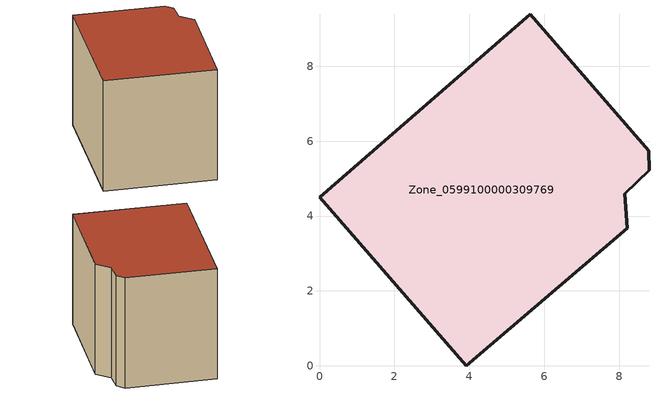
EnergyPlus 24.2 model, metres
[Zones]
Zone_0599100000309769
 floor ground (C_G): 5.62,9.39 8.79,5.75 8.8,5.23 8.15,4.59 8.22,3.67 3.91,0 0,4.5 z0
 wall outside (C_F): 0,4.5 3.91,0 8.22,3.67 8.15,4.59 8.8,5.23 8.79,5.75 5.62,9.39 0,4.5 z0:6.38
 roof outside (C_R): 8.15,4.59 8.8,5.23 8.79,5.75 5.62,9.39 0,4.5 3.91,0 8.22,3.67 z6.38
[BUILDING]
Pand.0599100000309769: North Axis=0; Terrain=City; Loads Convergence Tolerance Value=0.04; Temperature Convergence Tolerance Value=0.4; Solar Distribution=FullExterior; Maximum Number of Warmup Days=25; Minimum Number of Warmup Days=1
[Site:Location]
Rotterdam.The.Hague.AP_ZH_NLD Design_Conditions: Latitude=51.96; Longitude=4.45; Time Zone=1; Elevation=-4.5
[SITE:GROUNDTEMPERATURE:BUILDINGSURFACE]
18, 18, 18, 18, 18, 18, 18, 18, 18, 18, 18, 18
[MATERIAL] Thermal Absorptance=0.9; Solar Absorptance=0.7; Visible Absorptance=0.7
Name | Roughness | Thickness | Conductivity | Density | Specific Heat
G.TI.1946 | MediumSmooth | 0.15 | 1 | 540 | 1210
F.TI.1946 | Rough | 0.3 | 0.857143 | 1920 | 840
R.TI.1946 | MediumRough | 0.2 | 0.1 | 1500 | 1000
[CONSTRUCTION]
C_G: G.TI.1946
C_F: F.TI.1946
C_R: R.TI.1946
[ZONE]
Zone_0599100000309769: Type=1; Multiplier=1; Ceiling Height=Autocalculate; Volume=Autocalculate; Floor Area=autocalculate; Part of Total Floor Area=Yes
[ZONEINFILTRATION:DESIGNFLOWRATE]
Infil_Zone_0599100000309769: Zone or ZoneList or Space or SpaceList=Zone_0599100000309769; Schedule=AlwaysOn; Design Flow Rate Calculation Method=Flow/Area; Flow Rate per Floor Area=0.003; Constant Term Coefficient=1; Temperature Term Coefficient=0; Velocity Term Coefficient=0; Velocity Squared Term Coefficient=0
[HVACTEMPLATE:ZONE:IDEALLOADSAIRSYSTEM]
Zone_0599100000309769: Maximum Heating Supply Air Temperature=50; Minimum Cooling Supply Air Temperature=13; Maximum Heating Supply Air Humidity Ratio=0.0156; Minimum Cooling Supply Air Humidity Ratio=0.0077; Heating Limit=NoLimit; Cooling Limit=NoLimit; Dehumidification Control Type=ConstantSensibleHeatRatio; Cooling Sensible Heat Ratio=0.7; Dehumidification Setpoint=60; Humidification Control Type=None; Humidification Setpoint=30; Outdoor Air Method=None; Outdoor Air Flow Rate per Person=0.00944; Outdoor Air Flow Rate per Zone Floor Area=0; Outdoor Air Flow Rate per Zone=0; Demand Controlled Ventilation Type=None; Outdoor Air Economizer Type=NoEconomizer; Heat Recovery Type=None; Sensible Heat Recovery Effectiveness=0.7; Latent Heat Recovery Effectiveness=0.65
[ZONECONTROL:THERMOSTAT]
ThermostatControl_Zone_0599100000309769: Zone or ZoneList=Zone_0599100000309769; Control Type Schedule=DualSetpointControlType; Control 1=Thermostat_Zone_0599100000309769; Temperature Difference Between Cutout And Setpoint=0
[THERMOSTATSETPOINT:DUALSETPOINT]
Thermostat_Zone_0599100000309769: Heating Setpoint Temperature Schedule=HeatingSetpoint_Zone_0599100000309769; Cooling Setpoint Temperature Schedule=CoolingSetpoint_Zone_0599100000309769
[SCHEDULE:COMPACT]
HeatingSetpoint_Zone_0599100000309769: Through: 12/31, For: AllDays, Until: 24:00, 21
CoolingSetpoint_Zone_0599100000309769: Through: 12/31, For: AllDays, Until: 24:00, 24
DualSetpointControlType: Through: 12/31, For: AllDays, Until: 24:00, 4
AlwaysOn: Through: 12/31, For: AllDays, Until: 24:00, 1
